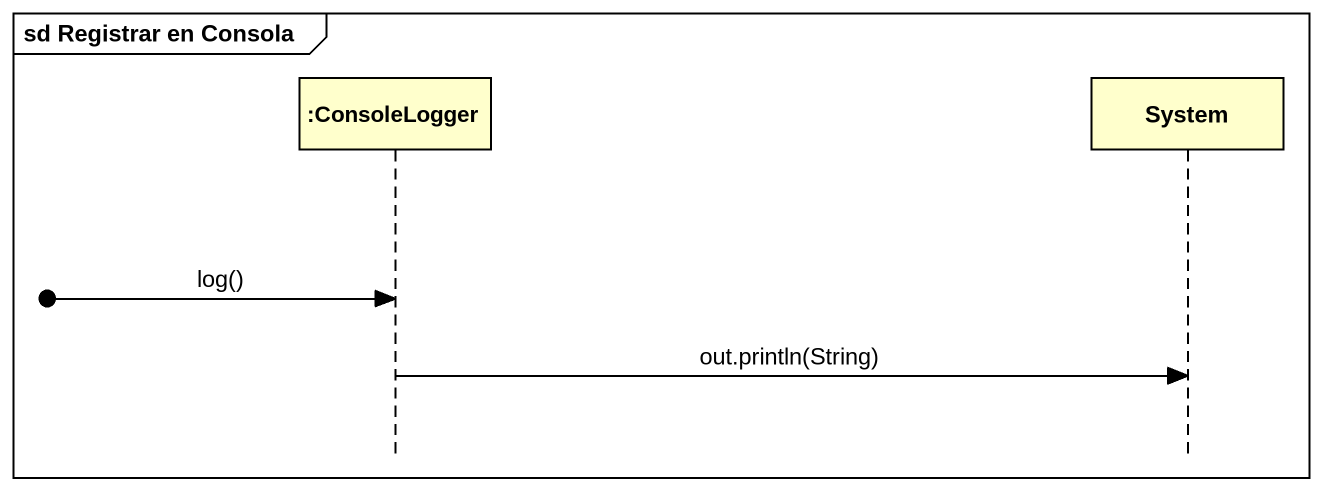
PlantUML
@startuml
mainframe sd Registrar en Consola
hide footbox
participant ":ConsoleLogger" as ConsoleLogger
participant System

[o-> ConsoleLogger : log()
ConsoleLogger -> System : out.println(String)
@enduml
